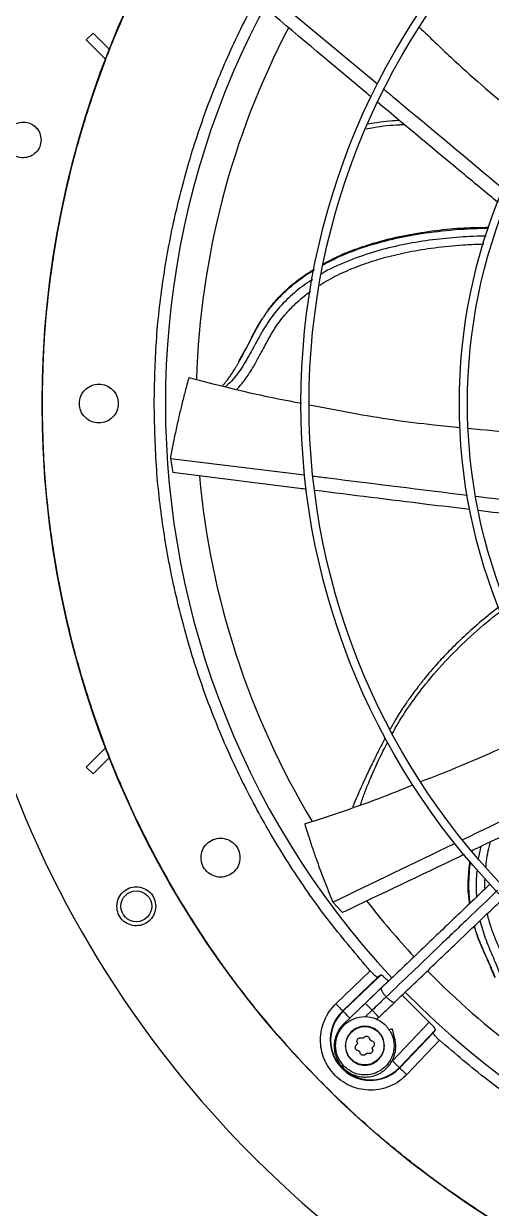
# Model space of a CAD drawing. Header units: inches. Extents: x 1229 to 1453, y -1023 to -720.
# Drawn here: x 1242.24 to 1247.91, y -875.03 to -860.65 of the extents above; entities that cross this region are included whole.
import ezdxf

# ---------------------------------------------------------------- set-up
doc = ezdxf.new("R2010")
doc.units = ezdxf.units.IN
doc.header["$MEASUREMENT"] = 0

msp = doc.modelspace()

# ---------------------------------------------------------------- linework, layer by layer
at = {"color": 18, "linetype": 'Continuous', "lineweight": 25, "true_color": 0x000000}
for p, q in [((1245.2702, -860.3306), (1246.534, -861.3824)), ((1242.9957, -860.8475), (1243.0809, -860.7656)), ((1243.0809, -860.7656), (1243.2783, -860.963)), ((1243.2316, -861.0833), (1242.9957, -860.8475)), ((1244.9176, -864.6198), (1244.8468, -864.7502)), ((1244.0181, -865.9269), (1244.0468, -866.0967)), ((1244.0181, -865.9269), (1245.6481, -866.1282)), ((1243.2316, -869.4383), (1242.9957, -869.6741)), ((1243.0809, -869.756), (1243.2783, -869.5586)), ((1242.9957, -869.6741), (1243.0809, -869.756)), ((1247.6834, -870.6983), (1247.6858, -870.686)), ((1247.7887, -870.6366), (1247.7563, -870.7815)), ((1245.9904, -871.3117), (1246.1063, -871.439)), ((1246.0283, -872.5464), (1246.4451, -872.148)), ((1247.9013, -872.0977), (1247.9563, -872.2278)), ((1246.1099, -872.6318), (1246.536, -872.2245)), ((1246.5722, -872.1976), (1246.1138, -872.6358)), ((1246.6641, -872.2732), (1246.1954, -872.7212)), ((1246.5722, -872.1976), (1246.536, -872.2245)), ((1247.1615, -872.7706), (1246.8315, -872.4406)), ((1246.3858, -872.5399), (1246.121, -872.7929)), ((1246.1138, -872.6358), (1246.1099, -872.6318)), ((1246.4674, -872.6253), (1246.3877, -872.7015)), ((1246.5239, -872.7346), (1246.549, -872.7107)), ((1246.7135, -873.2393), (1247.1615, -872.7706)), ((1246.7445, -872.974), (1246.7147, -872.8518)), ((1247.237, -872.8625), (1246.7988, -873.3209)), ((1247.2101, -872.8987), (1247.237, -872.8625)), ((1247.2101, -872.8987), (1246.8028, -873.3247)), ((1247.2866, -872.9896), (1246.8882, -873.4063)), ((1246.8028, -873.3247), (1246.7988, -873.3209))]:
    msp.add_line(p, q, dxfattribs=at)
at = {"color": 18, "linetype": 'Continuous', "lineweight": 25, "true_color": 0x000000, "flags": 128}
for points in [[(1246.0283, -872.5464), (1246.0441, -872.5629), (1246.0592, -872.5788), (1246.0732, -872.5934), (1246.0855, -872.6063), (1246.0957, -872.6169), (1246.1033, -872.6249), (1246.1081, -872.6299), (1246.1099, -872.6318)], [(1246.1954, -872.7212), (1246.1796, -872.7047), (1246.1645, -872.6889), (1246.1505, -872.6742), (1246.1382, -872.6614), (1246.128, -872.6507), (1246.1204, -872.6428), (1246.1156, -872.6377), (1246.1138, -872.6358)], [(1246.7988, -873.3209), (1246.7969, -873.3191), (1246.7919, -873.3143), (1246.7839, -873.3066), (1246.7733, -873.2965), (1246.7604, -873.2842), (1246.7458, -873.2702), (1246.7299, -873.255), (1246.7135, -873.2393)], [(1246.8028, -873.3247), (1246.8047, -873.3265), (1246.8098, -873.3314), (1246.8177, -873.339), (1246.8284, -873.3491), (1246.8412, -873.3614), (1246.8559, -873.3754), (1246.8717, -873.3906), (1246.8882, -873.4063)]]:
    msp.add_lwpolyline(points, dxfattribs=at)
at = {"color": 18, "linetype": 'Continuous', "lineweight": 25, "true_color": 0x000000}
for centre, radius in [((1254.1739, -865.2608), 11.7126), ((1254.1739, -865.2608), 8.5704), ((1254.1739, -865.2608), 8.472), ((1254.1739, -865.2608), 6.6478), ((1254.1739, -865.2608), 6.5493), ((1243.6043, -871.3632), 0.1875)]:
    msp.add_circle(centre, radius, dxfattribs=at)
for centre, radius, start, end in [((1254.1739, -865.2608), 12.9331, 103.26667, 166.73333), ((1254.1739, -865.2608), 11.7147, 135.79736, 158.46866), ((1254.1739, -865.2608), 10.2157, 134.36248, 223.03765), ((1254.1739, -865.2608), 9.8425, 152.39406, 178.29762), ((1254.1739, -865.2608), 11.7147, 159.09994, 200.90006), ((1254.1739, -865.2608), 9.8425, 185.11809, 211.02291), ((1254.1739, -865.2608), 12.9331, 193.26667, 248.51312), ((1254.1739, -865.2608), 11.7147, 201.53134, 215.54744), ((1254.1739, -865.2608), 9.8425, 217.84433, 223.01247), ((1254.1739, -865.2608), 9.8425, 224.38828, 241.78244), ((1254.1739, -865.2608), 10.2157, 224.36307, 313.03719), ((1246.4486, -872.9861), 0.4901, 133.70945, 316.29055), ((1246.4486, -872.9861), 0.4845, 133.70945, 316.29055)]:
    msp.add_arc(centre, radius, start, end, dxfattribs=at)
for points, knots in [([(1242.4643, -865.2608), (1242.4692, -865.0053), (1242.4788, -864.4944), (1242.5568, -863.7313), (1242.681, -862.9748), (1242.8553, -862.228), (1243.0778, -861.4942), (1243.3479, -860.7766), (1243.6644, -860.0781), (1244.0259, -859.4019), (1244.4308, -858.7507), (1244.8774, -858.1274), (1245.3639, -857.5347), (1245.8881, -856.975), (1246.4477, -856.4508), (1247.0405, -855.9644), (1247.6637, -855.5177), (1248.3149, -855.1128), (1248.9912, -854.7513), (1249.6896, -854.4349), (1250.4073, -854.1648), (1251.141, -853.9422), (1251.8878, -853.7681), (1252.6444, -853.6432), (1253.4075, -853.568), (1254.1739, -853.5429), (1254.9402, -853.568), (1255.7033, -853.6432), (1256.4599, -853.7681), (1257.2067, -853.9422), (1257.9404, -854.1648), (1258.6581, -854.4349), (1259.3565, -854.7513), (1260.0328, -855.1128), (1260.684, -855.5177), (1261.3073, -855.9644), (1261.9, -856.4508), (1262.4597, -856.975), (1262.9838, -857.5347), (1263.4703, -858.1274), (1263.9169, -858.7507), (1264.3218, -859.4019), (1264.6833, -860.0781), (1264.9998, -860.7766), (1265.2699, -861.4942), (1265.4924, -862.228), (1265.6667, -862.9748), (1265.7909, -863.7313), (1265.8689, -864.4944), (1265.8786, -865.0053), (1265.8834, -865.2608)], [0, 0, 0, 0, 0.0208333, 0.0416667, 0.0625, 0.0833333, 0.1041667, 0.125, 0.1458333, 0.1666667, 0.1875, 0.2083334, 0.2291667, 0.25, 0.2708334, 0.2916666, 0.3125, 0.3333333, 0.3541667, 0.375, 0.3958333, 0.4166666, 0.4375001, 0.4583333, 0.4791667, 0.5, 0.5208333, 0.5416667, 0.5625, 0.5833334, 0.6041667, 0.625, 0.6458334, 0.6666667, 0.6875, 0.7083334, 0.7291667, 0.75, 0.7708333, 0.7916667, 0.8125, 0.8333333, 0.8541667, 0.875, 0.8958333, 0.9166667, 0.9375, 0.9583333, 0.9791667, 1, 1, 1, 1]), ([(1243.8217, -865.2608), (1243.8269, -865.0096), (1243.8375, -864.5073), (1243.9228, -863.7577), (1244.0584, -863.0162), (1244.2486, -862.2865), (1244.4911, -861.5725), (1244.7851, -860.8782), (1245.1285, -860.2068), (1245.5206, -859.563), (1245.9556, -858.9467), (1246.2819, -858.5646), (1246.4451, -858.3736)], [0, 0, 0, 0, 0.1, 0.2, 0.3, 0.4000001, 0.5, 0.6000001, 0.7000001, 0.8000001, 0.9000001, 1, 1, 1, 1]), ([(1246.457, -861.5406), (1246.435, -861.5222), (1246.0148, -861.172), (1245.5977, -860.8212), (1245.2025, -860.4889)], [0, 0, 0, 0, 0.0524476, 1, 1, 1, 1]), ([(1247.0445, -860.6968), (1247.17, -860.8179), (1247.5369, -861.1719), (1248.001, -861.5772), (1248.3484, -861.8488), (1248.4316, -861.9138)], [0, 0, 0, 0, 0.283361, 0.8284224, 1, 1, 1, 1]), ([(1246.6133, -861.4484), (1246.6588, -861.4863), (1247.1415, -861.888), (1247.6254, -862.2916), (1248.0637, -862.6571)], [0, 0, 0, 0, 0.0942934, 1, 1, 1, 1]), ([(1247.9967, -862.8217), (1247.8601, -862.7087), (1247.3702, -862.3036), (1246.8838, -861.8971), (1246.5331, -861.604)], [0, 0, 0, 0, 0.2788632, 1, 1, 1, 1]), ([(1242.0163, -862.0612), (1242.0196, -862.0327), (1242.0262, -861.9758), (1242.0768, -861.9034), (1242.149, -861.8554), (1242.2346, -861.839), (1242.3196, -861.8567), (1242.3904, -861.9051), (1242.4398, -861.9767), (1242.4462, -862.033), (1242.4494, -862.0612)], [0, 0, 0, 0, 0.1256216, 0.2512458, 0.3768842, 0.5025376, 0.6279107, 0.7518741, 0.8754934, 1, 1, 1, 1]), ([(1246.3932, -861.9261), (1246.4243, -861.9203), (1246.5593, -861.8948), (1246.7151, -861.8787), (1246.8395, -861.8753), (1246.8579, -861.8748)], [0, 0, 0, 0, 0.2030664, 0.8816254, 1, 1, 1, 1]), ([(1246.7989, -861.8256), (1246.7707, -861.8275), (1246.6921, -861.8328), (1246.5646, -861.8462), (1246.4662, -861.862), (1246.4176, -861.8699)], [0, 0, 0, 0, 0.2204123, 0.6153343, 1, 1, 1, 1]), ([(1242.4494, -862.0612), (1242.4462, -862.0895), (1242.4397, -862.146), (1242.39, -862.2178), (1242.3191, -862.2659), (1242.2344, -862.2834), (1242.149, -862.2671), (1242.0768, -862.219), (1242.0262, -862.1467), (1242.0196, -862.0897), (1242.0163, -862.0612)], [0, 0, 0, 0, 0.124776, 0.249268, 0.3731863, 0.4974523, 0.6229635, 0.7486567, 0.8743359, 1, 1, 1, 1]), ([(1247.8502, -863.2304), (1247.8262, -863.2301), (1247.6926, -863.2287), (1247.4487, -863.2468), (1247.1197, -863.2819), (1246.7926, -863.3405), (1246.4687, -863.4221), (1246.155, -863.5364), (1245.9487, -863.6265), (1245.8553, -863.6864), (1245.8549, -863.6866)], [0, 0, 0, 0, 0.0349939, 0.1947899, 0.3548273, 0.5151773, 0.6759513, 0.8372915, 0.9993026, 1, 1, 1, 1]), ([(1245.8734, -863.5772), (1245.9413, -863.5415), (1246.0988, -863.4588), (1246.3688, -863.3586), (1246.6813, -863.2691), (1247.0338, -863.1983), (1247.4253, -863.1501), (1247.7152, -863.1333), (1247.8694, -863.1317), (1247.8803, -863.1316)], [0, 0, 0, 0, 0.1113855, 0.2583903, 0.4146166, 0.580071, 0.776332, 0.9841865, 1, 1, 1, 1]), ([(1245.8753, -863.5658), (1245.9323, -863.5353), (1246.0663, -863.4633), (1246.2912, -863.3749), (1246.5712, -863.2854), (1246.8867, -863.2117), (1247.2352, -863.1579), (1247.5681, -863.1245), (1247.7842, -863.1227), (1247.8833, -863.1219)], [0, 0, 0, 0, 0.0938037, 0.2208976, 0.3480052, 0.5174649, 0.6869331, 0.8564073, 1, 1, 1, 1]), ([(1245.8317, -863.8236), (1245.8655, -863.8028), (1245.9358, -863.7597), (1246.0471, -863.7018), (1246.1627, -863.648), (1246.2791, -863.6), (1246.4356, -863.5428), (1246.6456, -863.4791), (1246.9219, -863.4156), (1247.2345, -863.3647), (1247.5267, -863.3372), (1247.7262, -863.3255), (1247.8096, -863.3244), (1247.8216, -863.3242)], [0, 0, 0, 0, 0.05772401, 0.12005207, 0.18150249, 0.24206693, 0.30173358, 0.42181932, 0.5580365, 0.7104054, 0.87893659, 0.98251178, 1, 1, 1, 1]), ([(1244.8507, -864.7567), (1244.8564, -864.7466), (1244.8623, -864.7363), (1244.8689, -864.7243), (1244.8725, -864.7179), (1244.8855, -864.6943), (1244.9209, -864.6286), (1244.9716, -864.5297), (1245.0248, -864.4264), (1245.0686, -864.3456), (1245.1058, -864.281), (1245.1449, -864.2186), (1245.1862, -864.1586), (1245.2409, -864.0861), (1245.321, -863.9917), (1245.4251, -863.8878), (1245.5457, -863.7863), (1245.6558, -863.7045), (1245.7334, -863.6577), (1245.765, -863.6387)], [0, 0, 0, 0, 0.0238104, 0.0243033, 0.0281785, 0.0389299, 0.079609, 0.1821757, 0.2699012, 0.3225696, 0.3744327, 0.4254952, 0.4757109, 0.525051, 0.6121838, 0.7280921, 0.8213547, 0.9273821, 1, 1, 1, 1]), ([(1245.1551, -864.2048), (1245.179, -864.1674), (1245.2474, -864.0603), (1245.3961, -863.9034), (1245.5771, -863.7467), (1245.709, -863.6644), (1245.7669, -863.6283)], [0, 0, 0, 0, 0.1614373, 0.4626647, 0.7639737, 1, 1, 1, 1]), ([(1245.7431, -863.7583), (1245.7103, -863.7787), (1245.6063, -863.8431), (1245.4509, -863.9757), (1245.2832, -864.1543), (1245.1503, -864.3517), (1245.0404, -864.5555), (1244.931, -864.758), (1244.8236, -864.9175), (1244.7389, -865.0141), (1244.7005, -865.0445), (1244.6901, -865.0527)], [0, 0, 0, 0, 0.0662082, 0.2098209, 0.3537341, 0.4973694, 0.637762, 0.7753404, 0.9097707, 0.9756464, 1, 1, 1, 1]), ([(1244.8265, -865.0857), (1244.8303, -865.0818), (1244.8564, -865.0559), (1244.8993, -865.0053), (1244.9556, -864.9286), (1245.0153, -864.8352), (1245.0662, -864.7451), (1245.1162, -864.6534), (1245.1565, -864.5772), (1245.1948, -864.5058), (1245.2256, -864.4503), (1245.2522, -864.4042), (1245.2804, -864.358), (1245.3201, -864.2975), (1245.3782, -864.2187), (1245.4638, -864.1191), (1245.5764, -864.0108), (1245.6642, -863.9369), (1245.7158, -863.9018), (1245.717, -863.9009)], [0, 0, 0, 0, 0.0106843, 0.0718907, 0.1293669, 0.196918, 0.2905624, 0.3363422, 0.4075044, 0.4657847, 0.5023813, 0.5379413, 0.575513, 0.6138833, 0.6864864, 0.7745169, 0.8780084, 0.9971132, 1, 1, 1, 1]), ([(1244.924, -864.6182), (1244.9413, -864.5851), (1244.9973, -864.4782), (1245.0595, -864.3431), (1245.1246, -864.2494), (1245.1421, -864.2241)], [0, 0, 0, 0, 0.2470585, 0.7965588, 1, 1, 1, 1]), ([(1244.6525, -865.0436), (1244.6551, -865.0408), (1244.6648, -865.0302), (1244.6834, -865.0081), (1244.7089, -864.9761), (1244.7361, -864.9389), (1244.76, -864.9041), (1244.7803, -864.8733), (1244.7974, -864.8464), (1244.8147, -864.8181), (1244.8323, -864.7886), (1244.8443, -864.768), (1244.8504, -864.7572), (1244.8507, -864.7567)], [0, 0, 0, 0, 0.0348879, 0.1338615, 0.2581754, 0.3948919, 0.531034, 0.6173807, 0.7069734, 0.7998063, 0.8958556, 0.9950996, 1, 1, 1, 1]), ([(1244.2433, -864.9447), (1244.2277, -865.001), (1244.1977, -865.1096), (1244.1577, -865.2678), (1244.1196, -865.428), (1244.0833, -865.592), (1244.0486, -865.7614), (1244.0281, -865.8724), (1244.0181, -865.9269)], [0, 0, 0, 0, 0.1737124, 0.3354179, 0.4850766, 0.6632671, 0.8349162, 1, 1, 1, 1]), ([(1244.2433, -864.9447), (1244.5713, -865.0298), (1245.0235, -865.1472), (1245.4825, -865.2328), (1245.6086, -865.2563)], [0, 0, 0, 0, 0.7252562, 1, 1, 1, 1]), ([(1242.914, -865.2608), (1242.9176, -865.2299), (1242.9247, -865.168), (1242.9793, -865.0894), (1243.0574, -865.0369), (1243.1502, -865.0184), (1243.2431, -865.0369), (1243.3212, -865.0894), (1243.3758, -865.168), (1243.3829, -865.2299), (1243.3865, -865.2608)], [0, 0, 0, 0, 0.1249996, 0.2499977, 0.3749988, 0.4999982, 0.6249976, 0.7499988, 0.8750004, 1, 1, 1, 1]), ([(1265.8834, -865.2608), (1265.8786, -865.5163), (1265.8689, -866.0272), (1265.7909, -866.7903), (1265.6667, -867.5468), (1265.4924, -868.2936), (1265.2699, -869.0274), (1264.9998, -869.745), (1264.6833, -870.4435), (1264.3218, -871.1197), (1263.9169, -871.7709), (1263.4703, -872.3942), (1262.9838, -872.9869), (1262.4597, -873.5466), (1261.9, -874.0708), (1261.3073, -874.5572), (1260.684, -875.0039), (1260.0328, -875.4088), (1259.3565, -875.7703), (1258.6581, -876.0867), (1257.9404, -876.3568), (1257.2067, -876.5794), (1256.4599, -876.7535), (1255.7033, -876.8784), (1254.9402, -876.9536), (1254.1739, -876.9787), (1253.4075, -876.9536), (1252.6444, -876.8784), (1251.8878, -876.7535), (1251.141, -876.5794), (1250.4073, -876.3568), (1249.6896, -876.0867), (1248.9912, -875.7702), (1248.3149, -875.4088), (1247.6637, -875.0039), (1247.0405, -874.5572), (1246.4477, -874.0708), (1245.8881, -873.5466), (1245.3639, -872.9869), (1244.8774, -872.3942), (1244.4308, -871.7709), (1244.0259, -871.1197), (1243.6644, -870.4435), (1243.3479, -869.745), (1243.0778, -869.0274), (1242.8553, -868.2936), (1242.681, -867.5468), (1242.5568, -866.7903), (1242.4788, -866.0272), (1242.4692, -865.5163), (1242.4643, -865.2608)], [0, 0, 0, 0, 0.0208333, 0.0416667, 0.0625, 0.0833333, 0.1041667, 0.125, 0.1458333, 0.1666667, 0.1875, 0.2083333, 0.2291667, 0.25, 0.2708333, 0.2916666, 0.3125, 0.3333333, 0.3541666, 0.375, 0.3958333, 0.4166666, 0.4375, 0.4583333, 0.4791667, 0.5, 0.5208333, 0.5416667, 0.5624999, 0.5833334, 0.6041667, 0.625, 0.6458333, 0.6666667, 0.6875, 0.7083334, 0.7291666, 0.75, 0.7708333, 0.7916666, 0.8125, 0.8333333, 0.8541667, 0.875, 0.8958333, 0.9166667, 0.9375, 0.9583333, 0.9791667, 1, 1, 1, 1]), ([(1243.3865, -865.2608), (1243.3829, -865.2917), (1243.3758, -865.3535), (1243.3212, -865.4322), (1243.2431, -865.4847), (1243.1502, -865.5032), (1243.0574, -865.4847), (1242.9793, -865.4322), (1242.9247, -865.3535), (1242.9176, -865.2917), (1242.914, -865.2608)], [0, 0, 0, 0, 0.1249996, 0.2500012, 0.3750024, 0.5000018, 0.6250012, 0.7500023, 0.8750004, 1, 1, 1, 1]), ([(1246.4451, -872.148), (1246.2819, -871.957), (1245.9556, -871.5749), (1245.5206, -870.9586), (1245.1285, -870.3147), (1244.7851, -869.6434), (1244.4911, -868.949), (1244.2486, -868.2351), (1244.0584, -867.5054), (1243.9228, -866.7639), (1243.8375, -866.0143), (1243.8269, -865.512), (1243.8217, -865.2608)], [0, 0, 0, 0, 0.0999999, 0.1999999, 0.2999999, 0.3999999, 0.5, 0.5999999, 0.7, 0.8, 0.9, 1, 1, 1, 1]), ([(1245.7085, -865.2756), (1245.8797, -865.3097), (1246.3798, -865.4092), (1246.9906, -865.4994), (1247.4309, -865.5401), (1247.5372, -865.5499)], [0, 0, 0, 0, 0.2829131, 0.8268262, 1, 1, 1, 1]), ([(1247.6345, -865.5594), (1247.829, -865.5794), (1248.3569, -865.6338), (1248.9778, -865.6671), (1249.4033, -865.6664), (1249.4937, -865.6663)], [0, 0, 0, 0, 0.3148244, 0.8544638, 1, 1, 1, 1]), ([(1245.6727, -866.3034), (1245.6436, -866.2998), (1245.1001, -866.2322), (1244.5589, -866.1626), (1244.0468, -866.0967)], [0, 0, 0, 0, 0.0535857, 1, 1, 1, 1]), ([(1245.7508, -866.1409), (1245.8101, -866.1483), (1246.4341, -866.2253), (1247.0601, -866.3033), (1247.6267, -866.3739)], [0, 0, 0, 0, 0.0949869, 1, 1, 1, 1]), ([(1247.6547, -866.548), (1247.48, -866.527), (1246.8508, -866.4513), (1246.2238, -866.3725), (1245.7709, -866.3156)], [0, 0, 0, 0, 0.2776372, 1, 1, 1, 1]), ([(1247.729, -866.3866), (1247.7684, -866.3915), (1248.4175, -866.4721), (1249.0682, -866.5536), (1249.6794, -866.6302)], [0, 0, 0, 0, 0.0606871, 1, 1, 1, 1]), ([(1249.74, -866.7945), (1249.3874, -866.7542), (1248.7262, -866.6786), (1248.0668, -866.5981), (1247.759, -866.5606)], [0, 0, 0, 0, 0.5332494, 1, 1, 1, 1]), ([(1248.0043, -867.7319), (1247.9344, -867.7871), (1247.7885, -867.9021), (1247.5873, -868.0819), (1247.4069, -868.2581), (1247.2733, -868.4009), (1247.1771, -868.511), (1247.1239, -868.5747), (1247.092, -868.614), (1247.0773, -868.6323), (1247.0635, -868.6497), (1247.0504, -868.6663), (1247.0381, -868.682), (1246.9952, -868.7375), (1246.9299, -868.8256), (1246.8377, -868.9599), (1246.7572, -869.0847), (1246.7075, -869.174), (1246.6868, -869.2113)], [0, 0, 0, 0, 0.1336077, 0.2787763, 0.4050038, 0.5122839, 0.5727078, 0.6248761, 0.6371735, 0.6489053, 0.660072, 0.6706698, 0.6807022, 0.6901689, 0.7762219, 0.845822, 0.9356384, 1, 1, 1, 1]), ([(1246.7151, -869.2658), (1246.73, -869.2375), (1246.7943, -869.1156), (1246.9277, -868.9154), (1247.1321, -868.6403), (1247.3761, -868.3615), (1247.6651, -868.0816), (1247.8825, -867.8906), (1248.0079, -867.7982), (1248.025, -867.7856)], [0, 0, 0, 0, 0.04838922, 0.2082957, 0.36257955, 0.56551232, 0.76581151, 0.96809386, 1, 1, 1, 1]), ([(1247.0597, -869.8502), (1247.2223, -869.7862), (1247.6971, -869.5994), (1248.2605, -869.3447), (1248.6535, -869.1406), (1248.7489, -869.0911)], [0, 0, 0, 0, 0.2828471, 0.825958, 1, 1, 1, 1]), ([(1246.6273, -869.3181), (1246.6039, -869.3627), (1246.5555, -869.4547), (1246.4829, -869.6004), (1246.4152, -869.7415), (1246.3562, -869.8693), (1246.3074, -869.9785), (1246.2659, -870.0745), (1246.2415, -870.1353), (1246.2309, -870.1617)], [0, 0, 0, 0, 0.1620651, 0.3340163, 0.5222989, 0.6621382, 0.782984, 0.9058092, 1, 1, 1, 1]), ([(1246.3257, -870.1336), (1246.3416, -870.0869), (1246.3808, -869.9713), (1246.4739, -869.7474), (1246.5658, -869.5407), (1246.6383, -869.4081), (1246.656, -869.3757)], [0, 0, 0, 0, 0.1831464, 0.4532628, 0.8662165, 1, 1, 1, 1]), ([(1247.5621, -870.5558), (1248.0248, -870.3334), (1248.5916, -870.061), (1249.1601, -869.7885), (1249.2645, -869.7384)], [0, 0, 0, 0, 0.8163193, 1, 1, 1, 1]), ([(1245.6488, -870.3637), (1245.9707, -870.258), (1246.414, -870.1125), (1246.8458, -869.9366), (1246.9639, -869.8885)], [0, 0, 0, 0, 0.7263591, 1, 1, 1, 1]), ([(1248.9718, -870.0686), (1248.9656, -870.0716), (1248.533, -870.2812), (1248.1006, -870.4878), (1247.6745, -870.6914)], [0, 0, 0, 0, 0.014485, 1, 1, 1, 1]), ([(1245.6488, -870.3637), (1245.6661, -870.4194), (1245.6997, -870.5271), (1245.7515, -870.6818), (1245.806, -870.8372), (1245.8642, -870.9947), (1245.9266, -871.1561), (1245.9694, -871.2605), (1245.9904, -871.3117)], [0, 0, 0, 0, 0.1737119, 0.3354174, 0.4850764, 0.6632672, 0.8349163, 1, 1, 1, 1]), ([(1244.3909, -870.7726), (1244.3944, -870.7417), (1244.4016, -870.6799), (1244.4562, -870.6012), (1244.5343, -870.5487), (1244.6271, -870.5302), (1244.72, -870.5487), (1244.7981, -870.6012), (1244.8527, -870.6799), (1244.8598, -870.7417), (1244.8633, -870.7726)], [0, 0, 0, 0, 0.1250012, 0.2499993, 0.3750005, 0.5, 0.6249995, 0.7500007, 0.8749988, 1, 1, 1, 1]), ([(1247.85, -870.8885), (1247.8511, -870.8739), (1247.858, -870.7769), (1247.877, -870.6735), (1247.9018, -870.5873), (1247.9035, -870.5815)], [0, 0, 0, 0, 0.141269, 0.9420039, 1, 1, 1, 1]), ([(1245.9904, -871.3117), (1246.4823, -871.0749), (1246.9759, -870.8372), (1247.4713, -870.5994), (1247.473, -870.5986)], [0, 0, 0, 0, 0.9965927, 1, 1, 1, 1]), ([(1244.8633, -870.7726), (1244.8598, -870.8035), (1244.8527, -870.8654), (1244.7981, -870.944), (1244.72, -870.9965), (1244.6271, -871.015), (1244.5343, -870.9965), (1244.4562, -870.944), (1244.4016, -870.8654), (1244.3944, -870.8035), (1244.3909, -870.7726)], [0, 0, 0, 0, 0.1250012, 0.2499993, 0.3750005, 0.5, 0.6249995, 0.7500007, 0.8749988, 1, 1, 1, 1]), ([(1247.5869, -870.7335), (1247.5672, -870.7429), (1247.0731, -870.9802), (1246.5798, -871.2143), (1246.1063, -871.439)], [0, 0, 0, 0, 0.0399225, 1, 1, 1, 1]), ([(1247.6524, -871.3295), (1247.6493, -871.3118), (1247.6317, -871.2109), (1247.6312, -871.0371), (1247.6482, -870.8828), (1247.6557, -870.8149)], [0, 0, 0, 0, 0.10668293, 0.60700228, 1, 1, 1, 1]), ([(1247.657, -871.325), (1247.6536, -871.2994), (1247.6443, -871.2295), (1247.6416, -871.1076), (1247.6449, -870.9654), (1247.6564, -870.8685), (1247.662, -870.8224)], [0, 0, 0, 0, 0.1563773, 0.4254943, 0.7265523, 1, 1, 1, 1]), ([(1247.7422, -870.9174), (1247.7376, -870.955), (1247.7238, -871.0669), (1247.73, -871.1777), (1247.7342, -871.2513)], [0, 0, 0, 0, 0.3361091, 1, 1, 1, 1]), ([(1243.368, -871.3632), (1243.3716, -871.332), (1243.3788, -871.2697), (1243.4342, -871.1908), (1243.5131, -871.1385), (1243.6061, -871.1208), (1243.6983, -871.1399), (1243.7757, -871.1924), (1243.8299, -871.2708), (1243.837, -871.3324), (1243.8405, -871.3632)], [0, 0, 0, 0, 0.125878, 0.251774, 0.377674, 0.5027389, 0.6267421, 0.7509506, 0.8756059, 1, 1, 1, 1]), ([(1247.8985, -871.0943), (1247.8839, -871.1082), (1247.7362, -871.2494), (1247.4473, -871.5254), (1247.0226, -871.9313), (1246.7321, -872.209), (1246.582, -872.3524)], [0, 0, 0, 0, 0.0328964, 0.3334884, 0.6557497, 1, 1, 1, 1]), ([(1247.8387, -871.1514), (1247.8368, -871.1248), (1247.8339, -871.0852), (1247.8377, -871.0452), (1247.839, -871.032)], [0, 0, 0, 0, 0.6729266, 1, 1, 1, 1]), ([(1247.9911, -871.1692), (1247.87, -871.2849), (1247.623, -871.521), (1247.2756, -871.8529), (1246.9456, -872.1683), (1246.7415, -872.3633), (1246.638, -872.4622)], [0, 0, 0, 0, 0.266548, 0.5441231, 0.7689514, 1, 1, 1, 1]), ([(1246.7452, -872.5231), (1246.8813, -872.3931), (1247.1452, -872.1409), (1247.5313, -871.7719), (1247.8351, -871.4816), (1248.0108, -871.3137), (1248.0649, -871.2621)], [0, 0, 0, 0, 0.3115481, 0.6039732, 0.878038, 1, 1, 1, 1]), ([(1243.8405, -871.3632), (1243.837, -871.3937), (1243.8301, -871.4548), (1243.7766, -871.533), (1243.6993, -871.5862), (1243.6064, -871.6056), (1243.5128, -871.5878), (1243.434, -871.5353), (1243.3788, -871.4564), (1243.3716, -871.3942), (1243.368, -871.3632)], [0, 0, 0, 0, 0.1236686, 0.2469557, 0.3715513, 0.4972604, 0.6229559, 0.7486424, 0.8743185, 1, 1, 1, 1]), ([(1247.7768, -871.5373), (1247.7966, -871.6084), (1247.8373, -871.7549), (1247.9281, -871.9614), (1248.0172, -872.1733), (1248.0763, -872.357), (1248.1005, -872.5054), (1248.0993, -872.5759), (1248.0987, -872.6107)], [0, 0, 0, 0, 0.196215, 0.4042111, 0.6080379, 0.8072009, 0.9047987, 1, 1, 1, 1]), ([(1248.2092, -872.6257), (1248.2103, -872.6145), (1248.2127, -872.5918), (1248.214, -872.5563), (1248.2137, -872.5193), (1248.2115, -872.4838), (1248.2057, -872.4303), (1248.1935, -872.3619), (1248.1696, -872.2713), (1248.1375, -872.175), (1248.106, -872.0948), (1248.0777, -872.0259), (1248.0519, -871.965), (1248.0222, -871.8965), (1247.9958, -871.8352), (1247.9782, -871.7935), (1247.9646, -871.7605), (1247.9514, -871.7276), (1247.9365, -871.6888), (1247.9221, -871.6488), (1247.8972, -871.5723), (1247.8769, -871.5066), (1247.8689, -871.4514), (1247.8686, -871.4496)], [0, 0, 0, 0, 0.02704231, 0.0552845, 0.08468315, 0.11520465, 0.13959773, 0.21202983, 0.27899411, 0.36137195, 0.45376286, 0.48696309, 0.54233001, 0.61524347, 0.67025496, 0.70761513, 0.72750137, 0.75900642, 0.79590327, 0.83118153, 0.86489877, 0.99563182, 1, 1, 1, 1]), ([(1247.904, -872.0917), (1247.8888, -872.0575), (1247.84, -871.9472), (1247.7637, -871.7909), (1247.7245, -871.6566), (1247.7087, -871.6024)], [0, 0, 0, 0, 0.2113267, 0.6813938, 1, 1, 1, 1]), ([(1247.9639, -872.2288), (1247.9596, -872.2181), (1247.9484, -872.1906), (1247.9271, -872.1402), (1247.8969, -872.0713), (1247.8623, -871.9945), (1247.8302, -871.923), (1247.8044, -871.8638), (1247.7832, -871.8135), (1247.7593, -871.754), (1247.7351, -871.6871), (1247.7175, -871.6326), (1247.7102, -871.6049), (1247.7093, -871.6018)], [0, 0, 0, 0, 0.0506539, 0.1295174, 0.2401573, 0.3826505, 0.5032075, 0.5891882, 0.6703924, 0.7468147, 0.874475, 0.9858942, 1, 1, 1, 1]), ([(1246.536, -872.2245), (1246.5331, -872.2245), (1246.5272, -872.2245), (1246.5047, -872.2078), (1246.476, -872.1815), (1246.4553, -872.1591), (1246.4451, -872.148)], [0, 0, 0, 0, 0.2527982, 0.503601, 0.7557663, 1, 1, 1, 1]), ([(1246.6641, -872.2732), (1246.6536, -872.2623), (1246.6325, -872.2403), (1246.6035, -872.2143), (1246.5809, -872.1976), (1246.5751, -872.1976), (1246.5722, -872.1976)], [0, 0, 0, 0, 0.2447844, 0.4967505, 0.7473777, 1, 1, 1, 1]), ([(1246.582, -872.3524), (1246.5499, -872.3831), (1246.4856, -872.4445), (1246.4191, -872.5081), (1246.3858, -872.5399)], [0, 0, 0, 0, 0.5, 1, 1, 1, 1]), ([(1246.582, -872.3524), (1246.5799, -872.357), (1246.5756, -872.3663), (1246.5867, -872.3949), (1246.6079, -872.4285), (1246.628, -872.451), (1246.638, -872.4622)], [0, 0, 0, 0, 0.2570505, 0.5141005, 0.7570469, 1, 1, 1, 1]), ([(1246.8882, -873.4063), (1246.8594, -873.4333), (1246.8007, -873.4881), (1246.6934, -873.5471), (1246.5759, -873.5852), (1246.4536, -873.5983), (1246.3336, -873.5872), (1246.2186, -873.5533), (1246.1112, -873.4971), (1246.0155, -873.4191), (1245.9376, -873.3234), (1245.8813, -873.216), (1245.8474, -873.1011), (1245.8364, -872.981), (1245.8495, -872.8588), (1245.8876, -872.7413), (1245.9466, -872.6339), (1246.0014, -872.5753), (1246.0283, -872.5464)], [0, 0, 0, 0, 0.0609957, 0.1240612, 0.1879936, 0.2514903, 0.3132966, 0.373713, 0.4362136, 0.500001, 0.5637876, 0.6262873, 0.6867033, 0.7485102, 0.8120065, 0.8759402, 0.9390053, 1, 1, 1, 1]), ([(1246.3858, -872.5399), (1246.3871, -872.5412), (1246.3897, -872.5439), (1246.4092, -872.5644), (1246.4362, -872.5927), (1246.457, -872.6144), (1246.4674, -872.6253)], [0, 0, 0, 0, 0.2570511, 0.5140969, 0.7570465, 1, 1, 1, 1]), ([(1246.638, -872.4622), (1246.6067, -872.4921), (1246.5507, -872.5456), (1246.4928, -872.6009), (1246.4674, -872.6253)], [0, 0, 0, 0, 0.5598876, 1, 1, 1, 1]), ([(1246.549, -872.7107), (1246.5823, -872.6789), (1246.6488, -872.6152), (1246.7131, -872.5538), (1246.7452, -872.5231)], [0, 0, 0, 0, 0.5, 1, 1, 1, 1]), ([(1246.638, -872.4622), (1246.6488, -872.4727), (1246.6703, -872.4938), (1246.7029, -872.5165), (1246.731, -872.5289), (1246.7405, -872.5251), (1246.7452, -872.5231)], [0, 0, 0, 0, 0.24295077, 0.48590248, 0.74295602, 1, 1, 1, 1]), ([(1246.1284, -873.3062), (1246.0994, -873.2697), (1246.0413, -873.1965), (1246.0159, -873.0552), (1246.043, -872.9167), (1246.1219, -872.7986), (1246.24, -872.7197), (1246.3785, -872.6926), (1246.5198, -872.718), (1246.593, -872.7761), (1246.6295, -872.8051)], [0, 0, 0, 0, 0.1250001, 0.2499999, 0.3749997, 0.4999998, 0.6249989, 0.7500002, 0.8749974, 1, 1, 1, 1]), ([(1246.4674, -872.6253), (1246.4778, -872.6361), (1246.4985, -872.6579), (1246.5255, -872.6861), (1246.5451, -872.7066), (1246.5477, -872.7093), (1246.549, -872.7107)], [0, 0, 0, 0, 0.2429482, 0.4859096, 0.7429521, 1, 1, 1, 1]), ([(1246.1225, -872.7914), (1246.1035, -872.8121), (1246.0675, -872.8513), (1246.0332, -872.9186), (1246.0139, -872.9816), (1246.0048, -873.0506), (1246.0091, -873.1242), (1246.0312, -873.2019), (1246.0678, -873.2715), (1246.119, -873.3328), (1246.1823, -873.3821), (1246.2546, -873.4169), (1246.3326, -873.4356), (1246.4123, -873.4373), (1246.4885, -873.4227), (1246.5462, -873.3989), (1246.5876, -873.3742), (1246.6193, -873.3511), (1246.6535, -873.3197), (1246.6896, -873.276), (1246.7234, -873.218), (1246.7485, -873.1448), (1246.7598, -873.057), (1246.7481, -872.9962), (1246.742, -872.9642)], [0, 0, 0, 0, 0.05338241, 0.10093118, 0.14264031, 0.1785036, 0.23320981, 0.28176535, 0.33151156, 0.38210651, 0.43273703, 0.4833659, 0.53399758, 0.58462543, 0.63421221, 0.68074243, 0.70286952, 0.72602802, 0.75539951, 0.79129817, 0.83371572, 0.88264519, 0.9380768, 1, 1, 1, 1]), ([(1246.1225, -872.7914), (1246.1231, -872.792), (1246.1237, -872.7926), (1246.1314, -872.8007), (1246.1328, -872.8022)], [0, 0, 0, 0, 0.8129903, 1, 1, 1, 1]), ([(1246.6295, -872.8051), (1246.6586, -872.8417), (1246.7166, -872.9148), (1246.7421, -873.0561), (1246.715, -873.1947), (1246.6361, -873.3128), (1246.518, -873.3917), (1246.3794, -873.4188), (1246.2381, -873.3933), (1246.165, -873.3353), (1246.1284, -873.3062)], [0, 0, 0, 0, 0.1249983, 0.2499986, 0.3749989, 0.4999972, 0.6250007, 0.7499983, 0.8750001, 1, 1, 1, 1]), ([(1246.546, -873.2227), (1246.5654, -873.1983), (1246.6041, -873.1496), (1246.621, -873.0554), (1246.603, -872.963), (1246.5504, -872.8843), (1246.4717, -872.8317), (1246.3793, -872.8136), (1246.2851, -872.8306), (1246.2363, -872.8693), (1246.2119, -872.8886)], [0, 0, 0, 0, 0.1249984, 0.2499987, 0.374999, 0.4999974, 0.6249989, 0.7499987, 0.8749985, 1, 1, 1, 1]), ([(1246.2144, -872.8911), (1246.2384, -872.872), (1246.2864, -872.8339), (1246.3793, -872.8171), (1246.4703, -872.8349), (1246.5479, -872.8868), (1246.5997, -872.9644), (1246.6175, -873.0554), (1246.6008, -873.1482), (1246.5626, -873.1963), (1246.5436, -873.2203)], [0, 0, 0, 0, 0.1250021, 0.2500007, 0.3749993, 0.5000014, 0.6249998, 0.7500007, 0.8750017, 1, 1, 1, 1]), ([(1246.7132, -872.8522), (1246.7136, -872.8521), (1246.7152, -872.8517), (1246.7043, -872.8543), (1246.6878, -872.8584), (1246.6726, -872.8621), (1246.6683, -872.8631)], [0, 0, 0, 0, 0.1242196, 0.4894403, 0.8549635, 1, 1, 1, 1]), ([(1247.237, -872.8625), (1247.237, -872.8596), (1247.237, -872.8538), (1247.2204, -872.8312), (1247.1943, -872.8022), (1247.1723, -872.781), (1247.1615, -872.7706)], [0, 0, 0, 0, 0.2526231, 0.5032502, 0.755212, 1, 1, 1, 1]), ([(1246.2119, -872.8886), (1246.1926, -872.913), (1246.1539, -872.9618), (1246.1369, -873.056), (1246.155, -873.1483), (1246.2076, -873.2271), (1246.2863, -873.2797), (1246.3787, -873.2977), (1246.4729, -873.2808), (1246.5216, -873.2421), (1246.546, -873.2227)], [0, 0, 0, 0, 0.1250011, 0.2500005, 0.3749998, 0.5000009, 0.6250015, 0.7500005, 0.8749994, 1, 1, 1, 1]), ([(1246.5436, -873.2203), (1246.5196, -873.2393), (1246.4715, -873.2775), (1246.3787, -873.2942), (1246.2877, -873.2764), (1246.2101, -873.2246), (1246.1582, -873.147), (1246.1404, -873.056), (1246.1572, -872.9631), (1246.1953, -872.9151), (1246.2144, -872.8911)], [0, 0, 0, 0, 0.1250015, 0.2499996, 0.3749976, 0.4999991, 0.6250004, 0.7499996, 0.8749987, 1, 1, 1, 1]), ([(1246.2867, -873.0161), (1246.2875, -873.0186), (1246.289, -873.0234), (1246.2881, -873.0313), (1246.285, -873.0385), (1246.2812, -873.0421), (1246.2793, -873.0438)], [0, 0, 0, 0, 0.2539555, 0.496823, 0.7441343, 1, 1, 1, 1]), ([(1246.2867, -873.0161), (1246.2854, -873.012), (1246.2831, -873.0044), (1246.284, -872.9923), (1246.2879, -872.9811), (1246.293, -872.9751), (1246.2955, -872.9722)], [0, 0, 0, 0, 0.272448, 0.5091114, 0.7591378, 1, 1, 1, 1]), ([(1246.2955, -872.9722), (1246.2984, -872.9697), (1246.3044, -872.9646), (1246.3156, -872.9607), (1246.3277, -872.9598), (1246.3353, -872.9621), (1246.3394, -872.9634)], [0, 0, 0, 0, 0.2407888, 0.4908268, 0.7275231, 1, 1, 1, 1]), ([(1246.3671, -872.956), (1246.3654, -872.9579), (1246.3619, -872.9617), (1246.3546, -872.9648), (1246.3468, -872.9657), (1246.3419, -872.9642), (1246.3394, -872.9634)], [0, 0, 0, 0, 0.2560603, 0.5002091, 0.7439917, 1, 1, 1, 1]), ([(1246.3671, -872.956), (1246.37, -872.9528), (1246.3755, -872.947), (1246.3864, -872.9417), (1246.3979, -872.9396), (1246.4097, -872.9411), (1246.4206, -872.9457), (1246.4295, -872.9532), (1246.4364, -872.9633), (1246.4381, -872.9711), (1246.4391, -872.9752)], [0, 0, 0, 0, 0.13619483, 0.25455583, 0.37956033, 0.49998042, 0.62037244, 0.74538966, 0.86372463, 1, 1, 1, 1]), ([(1246.4594, -872.9956), (1246.4568, -872.995), (1246.4518, -872.9938), (1246.4455, -872.9891), (1246.4408, -872.9828), (1246.4397, -872.9778), (1246.4391, -872.9752)], [0, 0, 0, 0, 0.25599232, 0.49996219, 0.74397617, 1, 1, 1, 1]), ([(1246.4594, -872.9956), (1246.4636, -872.9965), (1246.4714, -872.9983), (1246.4814, -873.0052), (1246.4889, -873.0141), (1246.4936, -873.025), (1246.495, -873.0367), (1246.4929, -873.0483), (1246.4877, -873.0592), (1246.4818, -873.0647), (1246.4787, -873.0675)], [0, 0, 0, 0, 0.1362569, 0.2546379, 0.3796155, 0.5000287, 0.6215398, 0.7440116, 0.8665017, 1, 1, 1, 1]), ([(1246.7443, -872.9733), (1246.7429, -872.9736), (1246.7407, -872.9741), (1246.7248, -872.978), (1246.7182, -872.9796)], [0, 0, 0, 0, 0.5873208, 1, 1, 1, 1]), ([(1247.2866, -872.9896), (1247.2756, -872.9794), (1247.2532, -872.9587), (1247.2269, -872.9299), (1247.2101, -872.9074), (1247.2101, -872.9016), (1247.2101, -872.8987)], [0, 0, 0, 0, 0.2442277, 0.4964054, 0.7472002, 1, 1, 1, 1]), ([(1261.0611, -872.9896), (1260.8701, -873.1527), (1260.488, -873.4791), (1259.8717, -873.9141), (1259.2278, -874.3062), (1258.5565, -874.6496), (1257.8621, -874.9435), (1257.1482, -875.1861), (1256.4185, -875.3761), (1255.6769, -875.5125), (1254.9274, -875.5947), (1254.1739, -875.6221), (1253.4203, -875.5947), (1252.6708, -875.5125), (1251.9292, -875.3761), (1251.1995, -875.1861), (1250.4856, -874.9435), (1249.7912, -874.6496), (1249.1199, -874.3062), (1248.476, -873.9141), (1247.8597, -873.4791), (1247.4776, -873.1527), (1247.2866, -872.9896)], [0, 0, 0, 0, 0.05000005, 0.10000004, 0.15000001, 0.19999991, 0.24999998, 0.30000002, 0.35, 0.4000001, 0.45000005, 0.50000015, 0.54999993, 0.59999988, 0.64999998, 0.69999996, 0.75000001, 0.80000007, 0.85000011, 0.90000008, 0.95000007, 1, 1, 1, 1]), ([(1246.2985, -873.1158), (1246.2944, -873.1148), (1246.2866, -873.1131), (1246.2766, -873.1062), (1246.269, -873.0973), (1246.2643, -873.0864), (1246.263, -873.0746), (1246.265, -873.0631), (1246.2703, -873.0522), (1246.2761, -873.0467), (1246.2793, -873.0438)], [0, 0, 0, 0, 0.1362151, 0.2545996, 0.3795809, 0.5000114, 0.6204051, 0.7454339, 0.8637512, 1, 1, 1, 1]), ([(1246.2985, -873.1158), (1246.3011, -873.1164), (1246.3061, -873.1175), (1246.3124, -873.1222), (1246.3171, -873.1285), (1246.3183, -873.1335), (1246.3189, -873.1361)], [0, 0, 0, 0, 0.2561163, 0.5000528, 0.7439561, 1, 1, 1, 1]), ([(1246.3908, -873.1554), (1246.3879, -873.1585), (1246.3825, -873.1644), (1246.3715, -873.1696), (1246.36, -873.1717), (1246.3483, -873.1703), (1246.3374, -873.1656), (1246.3285, -873.1581), (1246.3216, -873.1481), (1246.3198, -873.1403), (1246.3189, -873.1361)], [0, 0, 0, 0, 0.13622543, 0.25454309, 0.37954754, 0.49996757, 0.62035954, 0.7453767, 0.86373837, 1, 1, 1, 1]), ([(1246.3908, -873.1554), (1246.3926, -873.1535), (1246.3961, -873.1497), (1246.4033, -873.1466), (1246.4112, -873.1457), (1246.4161, -873.1472), (1246.4186, -873.1479)], [0, 0, 0, 0, 0.2560665, 0.5000716, 0.7439981, 1, 1, 1, 1]), ([(1246.4625, -873.1392), (1246.4595, -873.1417), (1246.4535, -873.1468), (1246.4424, -873.1506), (1246.4303, -873.1516), (1246.4227, -873.1492), (1246.4186, -873.1479)], [0, 0, 0, 0, 0.2407824, 0.4908187, 0.7275167, 1, 1, 1, 1]), ([(1246.4712, -873.0953), (1246.4725, -873.0992), (1246.4749, -873.1069), (1246.4739, -873.1191), (1246.47, -873.1304), (1246.465, -873.1363), (1246.4625, -873.1392)], [0, 0, 0, 0, 0.2633485, 0.5151583, 0.7637069, 1, 1, 1, 1]), ([(1246.4712, -873.0953), (1246.4705, -873.0928), (1246.469, -873.0879), (1246.4699, -873.08), (1246.473, -873.0728), (1246.4768, -873.0693), (1246.4787, -873.0675)], [0, 0, 0, 0, 0.2559338, 0.4998663, 0.7438712, 1, 1, 1, 1])]:
    msp.add_open_spline(points, degree=3, knots=knots, dxfattribs=at)

doc.saveas('drawing.dxf')
